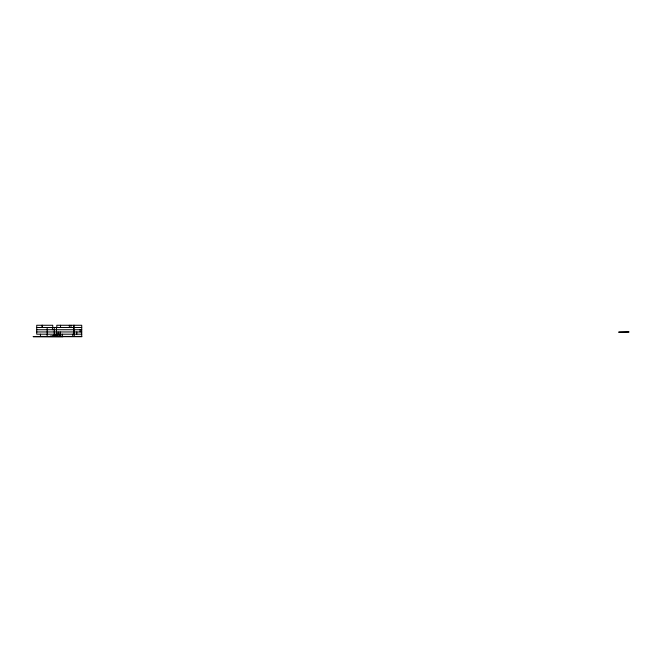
<?xml version="1.0" encoding="UTF-8"?>
<svg xmlns="http://www.w3.org/2000/svg" width="662" height="662" viewBox="0 0 662 662"><rect width="100%" height="100%" fill="white"/><g stroke="black" fill="none" stroke-linecap="round" stroke-linejoin="round"><path stroke-width="0.99" d="M36.716 327.5L81.724 327.5M36.716 329.726L81.724 329.726M36.716 331.96L81.724 331.96M81.724 334.194L36.716 334.194L36.716 325.265L52.745 325.265L52.745 327.5M56.336 334.36L60.209 334.36L60.209 331.96M50.502 336.015L61.293 336.18L52.579 336.015M62.94 336.735L33.1 336.652L81.947 336.71M80.135 329.726L80.135 331.96M76.809 331.96L76.809 334.194M74.243 325.265L74.243 336.428M73.499 325.265L73.499 334.194M72.754 334.194L72.754 336.428M71.008 325.265L71.008 327.5M69.344 325.265L69.344 327.5M62.369 334.194L62.369 336.428M60.54 325.265L60.54 327.5M59.878 334.194L59.878 336.428M58.132 331.96L58.132 334.36M57.056 334.194L57.056 336.18M56.808 327.5L56.808 325.265L81.724 325.265L81.724 336.428L40.448 336.428L40.448 334.194M56.469 327.5L56.469 334.194M54.979 334.194L54.979 336.18M54.234 327.5L54.234 336.428M52.439 327.5L52.439 329.726M47.168 327.5L47.168 336.428M42.467 325.265L42.467 327.5M41.946 325.265L41.946 327.5M628.9 331.96L618.788 332.134L628.9 331.96"/></g></svg>
